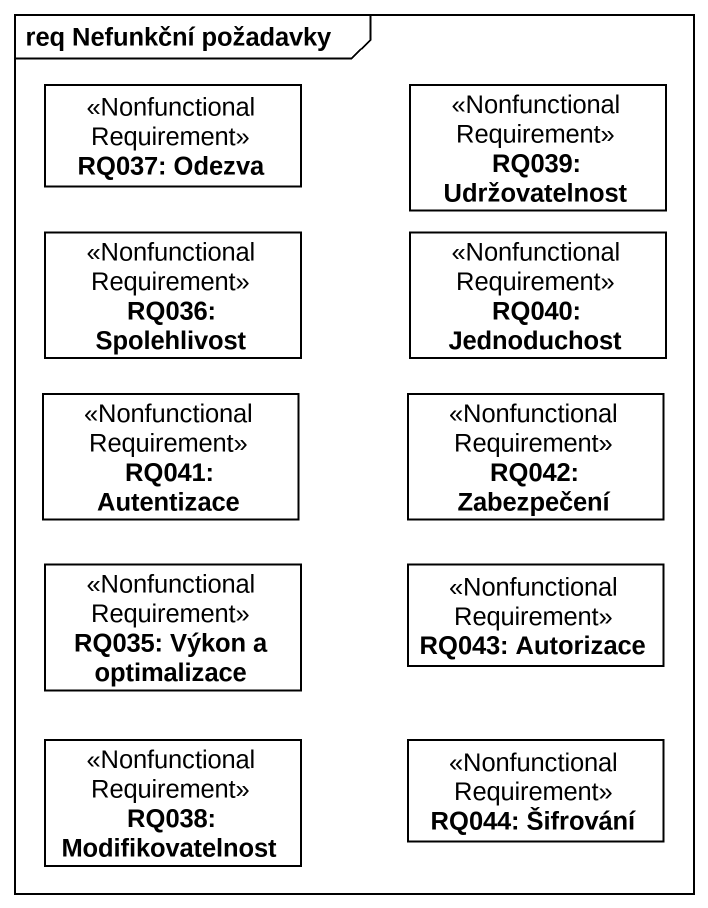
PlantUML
@startuml
mainframe req Nefunkční požadavky
hide circle
hide empty members
class "RQ037: Odezva" as RQ037_Odezva <<NonfunctionalRequirement>>
class "RQ039: Udržovatelnost" as RQ039_Udržovatelnost <<NonfunctionalRequirement>>
class "RQ036: Spolehlivost" as RQ036_Spolehlivost <<NonfunctionalRequirement>>
class "RQ040: Jednoduchost" as RQ040_Jednoduchost <<NonfunctionalRequirement>>
class "RQ041: Autentizace" as RQ041_Autentizace <<NonfunctionalRequirement>>
class "RQ042: Zabezpečení" as RQ042_Zabezpečení <<NonfunctionalRequirement>>
class "RQ035: Výkon a optimalizace" as RQ035_Výkon_a_optimalizace <<NonfunctionalRequirement>>
class "RQ043: Autorizace" as RQ043_Autorizace <<NonfunctionalRequirement>>
class "RQ038: Modifikovatelnost" as RQ038_Modifikovatelnost <<NonfunctionalRequirement>>
class "RQ044: Šifrování" as RQ044_Šifrování <<NonfunctionalRequirement>>
@enduml
